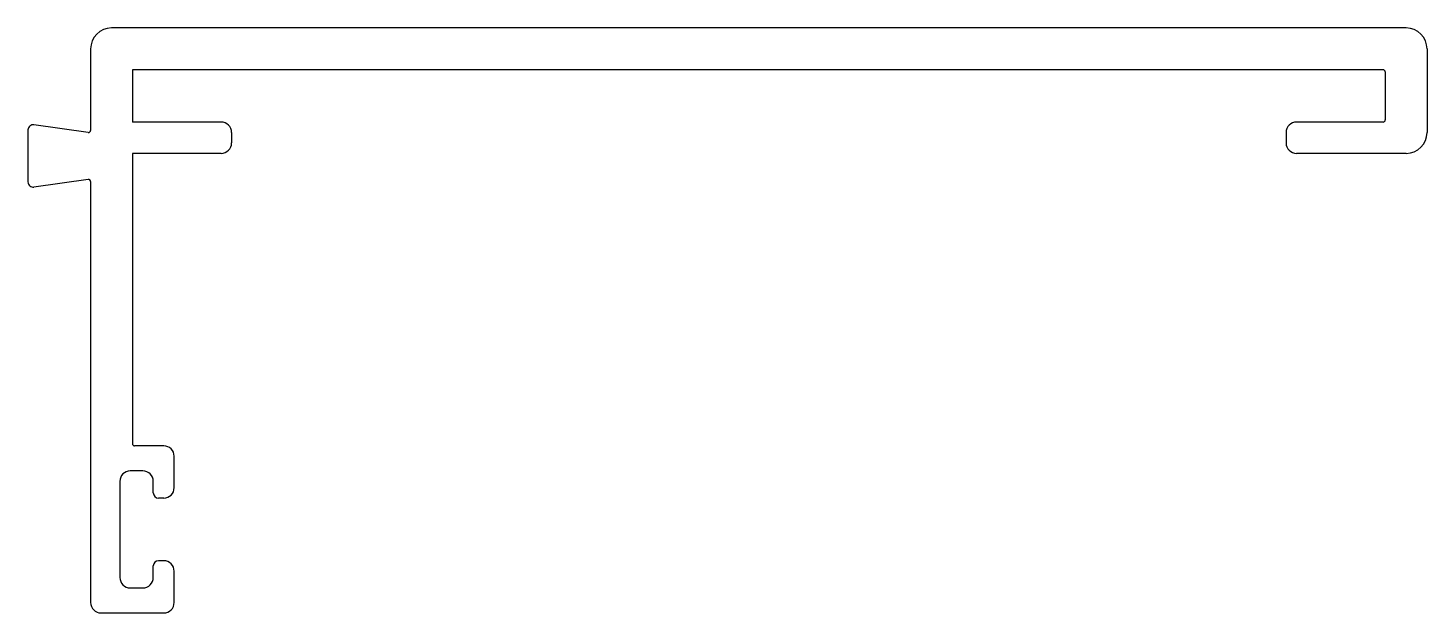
# Model space of a CAD drawing. Extents: x 340.3 to 407.3, y 332.9 to 360.9.
import ezdxf

# ---------------------------------------------------------------- set-up
doc = ezdxf.new("R2010")
doc.units = 0
doc.layers.get('0').update_dxf_attribs({"linetype": 'CONTINUOUS'})

msp = doc.modelspace()

# ---------------------------------------------------------------- linework, layer by layer
for p, q in [((406.285, 360.945), (344.285, 360.945)), ((343.285, 359.945), (343.285, 356.045)), ((407.285, 359.945), (407.285, 355.945)), ((345.285, 358.945), (345.285, 356.445)), ((405.185, 358.945), (345.285, 358.945)), ((405.285, 358.845), (405.285, 356.545)), ((349.535, 356.445), (345.285, 356.445)), ((405.185, 356.445), (401.035, 356.445)), ((340.285, 356.064), (340.285, 353.577)), ((343.171, 355.946), (340.57, 356.311)), ((350.035, 355.945), (350.035, 355.445)), ((400.535, 355.945), (400.535, 355.445)), ((345.285, 354.945), (345.285, 341.045)), ((349.535, 354.945), (345.285, 354.945)), ((406.285, 354.945), (401.035, 354.945)), ((343.171, 353.695), (340.57, 353.329)), ((343.285, 353.596), (343.285, 333.445)), ((346.785, 340.945), (345.385, 340.945)), ((347.285, 338.945), (347.285, 340.445)), ((345.785, 339.745), (345.185, 339.745)), ((344.685, 339.245), (344.685, 334.645)), ((346.285, 338.695), (346.285, 339.245)), ((346.785, 338.445), (346.535, 338.445)), ((346.285, 334.645), (346.285, 335.195)), ((346.785, 335.445), (346.535, 335.445)), ((347.285, 333.445), (347.285, 334.945)), ((345.185, 334.145), (345.785, 334.145)), ((343.785, 332.945), (346.785, 332.945))]:
    msp.add_line(p, q)
for centre, radius, start, end in [((344.285, 359.945), 1, 90, 180), ((406.285, 359.945), 1, 0, 90), ((405.185, 358.845), 0.1, 0, 90), ((349.535, 355.945), 0.5, 0, 90), ((401.035, 355.945), 0.5, 90, 180), ((405.185, 356.545), 0.1, 270, 0), ((340.535, 356.064), 0.25, 82, 180), ((343.185, 356.045), 0.1, 262, 0), ((406.285, 355.945), 1, 270, 0), ((349.535, 355.445), 0.5, 270, 0), ((401.035, 355.445), 0.5, 180, 270), ((340.535, 353.577), 0.25, 180, 278), ((343.185, 353.596), 0.1, 0, 98), ((345.385, 341.045), 0.1, 180, 270), ((346.785, 340.445), 0.5, 0, 90), ((345.185, 339.245), 0.5, 90, 180), ((345.785, 339.245), 0.5, 0, 90), ((346.535, 338.695), 0.25, 180, 270), ((346.785, 338.945), 0.5, 270, 0), ((346.535, 335.195), 0.25, 90, 180), ((346.785, 334.945), 0.5, 0, 90), ((345.185, 334.645), 0.5, 180, 270), ((345.785, 334.645), 0.5, 270, 0), ((343.785, 333.445), 0.5, 180, 270), ((346.785, 333.445), 0.5, 270, 0)]:
    msp.add_arc(centre, radius, start, end)

doc.saveas('drawing.dxf')
